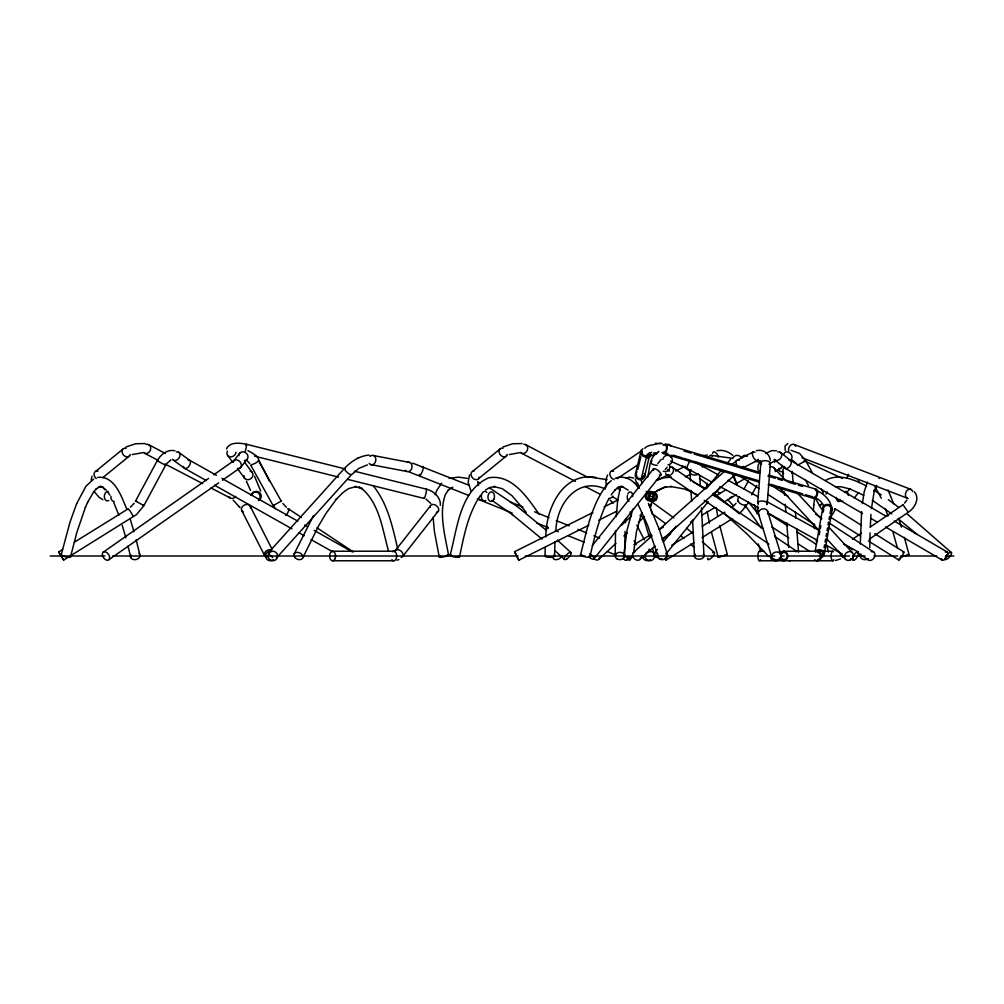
<?xml version="1.0" encoding="UTF-8"?>
<svg xmlns="http://www.w3.org/2000/svg" width="1004" height="1004" viewBox="0 0 1004 1004"><rect width="100%" height="100%" fill="white"/><g stroke="black" fill="none" stroke-linecap="round" stroke-linejoin="round"><path stroke-width="1.5" d="M514.6 551.723L518.855 560.257L514.55 551.736L592.912 512.517M615.151 555.664L615.552 530.589M624.676 553.417L625.053 531.392M715.049 496.039L715.074 492.374M860.302 543.992L861.608 511.563M869.765 547.582L870.066 532.911M545.034 556.141L545.197 547.293M554.534 555.852L554.999 541.645M870.28 526.937L870.97 514.399M813.416 510.81L813.755 504.836M625.417 522.682L625.63 518.817M62.574 549.514L58.634 552.012L63.666 560.069L136.481 514.613L143.923 505.602L165.585 465.266L164.756 464.35M63.691 560.044L58.709 551.949M132.641 516.257C134.498 517.8 128.424 507.823 128.449 509.455M658.273 556.881L654.884 557.233L652.562 548.523M900.061 557.308L909.16 554.773L901.178 556.467M616.192 516.608L617.761 499.804L620.497 486.94M757.719 502.979L760.856 462.631M767.244 503.657L770.382 463.321M871.434 508.626L874.459 489.852L873.944 491.408L876.781 485.434L874.798 486.789L875.927 486.501M623.697 555.639L627.023 530.212L632.771 509.166M633.499 553.505L636.41 531.919L641.719 512.429M545.862 536.864C545.687 509.091 562.566 471.679 595.899 477.452M862.348 503.657L864.231 491.609L867.469 482.108M748.043 501.573C748.331 510.107 732.305 501.41 739.659 496.993M813.704 505.238L814.495 499.327M440.342 505.351C440.982 497.344 433.602 490.956 426.361 489.161L354.362 471.202M555.902 531.48C556.028 505.112 576.61 476.172 605.475 488.998M91.1 480.063L92.067 476.16M815.198 551.033L822.866 507.296M819.264 534.705L819.804 531.693M820.331 528.681L820.858 525.657M823.242 512.09L823.769 509.078M823.594 550.468L823.092 553.304A13.428 5.284 62.8 0 1 820.569 556.003A3.577 3.225 90 0 1 817.632 559.567M824.083 547.644L824.585 544.821M825.075 541.997L825.577 539.161M826.066 536.337L826.568 533.513M827.07 530.677L827.56 527.853M828.062 525.029L828.551 522.193M829.053 519.369L829.542 516.545M830.044 513.722L830.534 510.885M824.234 554.672L832.178 509.43M797.452 465.291L805.735 460.685L799.573 453.469L791.127 450.319M705.862 488.785L707.356 483.25M450.118 555.187C457.309 528.669 459.87 490.479 488.622 477.829C512.216 473.7 527.564 498.022 539.374 514.55M459.518 556.806C464.011 535.647 468.09 513.333 480.615 495.198M647.48 477.44C650.115 469.157 648.735 456.92 658.009 452.427M580.488 554.999C586.825 530.777 591.406 504.435 607.282 484.292M589.812 557.007C594.581 537.077 599.3 516.771 608.913 498.524M640.828 456.782L637.753 469.621M641.506 453.959L642.171 451.135M635.607 473.499L641.079 450.671M644.367 477.239L649.839 454.41M61.206 554.836L70.016 522.118L76.668 503.581M70.431 557.17L76.856 532.409L85.44 507.233M650.366 508.011L651.295 504.686M435.171 494.721L436.916 490.128L441.66 483.225M226.452 448.926C229.715 441.597 239.994 442.927 246.356 444.245L345.351 468.956M469.558 474.905L468.115 482.309L471.114 491.395M670.546 457.36L671.488 455.201M76.593 503.744L85.967 486.237L93.661 479.033M85.365 507.409L87.637 502.251M293.946 554.346L313.336 515.855M302.882 557.659L318.519 526.008L326.024 513.37L336.578 498.95L336.076 499.54L342.753 492.726L348.388 488.71L356.357 486.501L354.901 486.526L362.457 488.76L358.88 486.927L360.059 487.53M607.596 474.905L605.851 480.063L606.341 486.94M87.524 502.502L93.598 491.985L96.622 488.546L96.108 489.048L100.023 486.451L98.593 487.078L101.442 486.526L99.823 486.501L102.948 487.279L102.182 486.814L106.298 490.115M849.949 488.634L848.054 491.006M858.621 492.562L854.241 498.047M143.095 504.686L143.923 505.602L135.527 501.071L157.226 460.685C160.59 454.586 167.555 449.064 174.872 450.733M744.052 488.923L748.457 480.853M751.707 494.846L756.84 485.434M827.246 491.922L826.003 494.119M694.04 542.624L666.091 560.069L665.376 557.873M719.818 556.668L718.186 557.32L727.373 554.685L719.73 525.569M906.901 500.005L904.504 503.129M654.884 557.17L657.105 556.116M909.097 554.911L904.366 537.341M611.122 494.884L615.389 489.55L614.95 490.015L619.154 486.927L617.837 487.53L622.078 486.526L628.153 490.115M233.744 460.861L239.843 453.093M240.822 467.287L247.084 459.305M394.873 551.121L430.415 505.89M402.955 556.078L438.51 510.848M592.234 545.712L653.453 468.881M593.879 558.977L660.933 474.829M654.432 553.028L657.394 549.364M663.305 542.047L676.119 526.196M706.665 488.383L721.449 470.098M665.84 554.095L708.222 501.661M713.154 495.562L720.056 487.028M134.134 503.305L130.432 507.246M135.527 501.071L137.184 501.46M165.585 465.266L157.201 460.786L158.218 460.874M736.02 503.305L732.318 507.246M657.771 463.547L661.347 459.33M665.175 469.583L667.083 467.299M726.846 463.547L730.586 459.33M166.639 463.622L170.868 460.07L170.103 460.459M269.7 554.748L268.369 552.777L344.234 468.617C350.76 461.664 359.419 455.753 369.183 455.088M276.351 558.073L351.099 475.08L358.892 468.366L367.414 464.865M608.173 483.363L611.26 480.627M606.868 484.731L608.612 482.899M739.346 513.722L743.751 508.915L745.495 505.188M621.25 525.494L631.39 516.018M599.037 559.153L615.941 543.365M623.835 535.998L627.224 532.835M638.494 522.318L644.129 517.06M633.411 552.476L652.148 535.785M659.176 529.522L724.762 471.089M731.778 464.827L736.472 460.648M639.862 559.517L655.047 546M662.05 539.75L735.618 474.202M122.714 449.265L95.794 471.265M499.703 449.265L472.784 471.265M102.759 477.691L129.591 455.816M478.594 478.644L506.581 455.816M251.427 464.839C259.597 461.827 263.5 458.728 247.913 450.62M250.787 465.228L273.126 505.602L281.396 501.021L280.731 501.31M485.522 490.015L489.613 487.53L495.11 486.526L493.717 486.501L502.364 488.71L512.027 495.725L526.247 512.316M102.872 552.451L208.619 478.381M213.714 474.804L234.095 460.522M109.122 559.554L218.671 482.886M222.486 480.213L240.32 467.738M852.572 539.261L861.369 533.162M870.179 527.075L903.06 504.723M869.276 539.236L908.243 512.266C914.657 508.237 920.204 498.511 914.406 491.797M281.245 501.121L258.618 460.874M611.185 471.265L641.481 450.884M617.259 478.644L637.866 464.789M647.567 458.263L649.99 456.632M804.593 461.602L805.735 460.685L812.361 472.784M671.689 545.323L692.948 532.045M702.248 526.234L724.825 512.128M702.009 537.642L732.556 518.553M74.396 542.185L128.236 508.815M273.527 505.301L275.134 508.764M765.65 453.469L771.674 450.62L776.556 450.733M821.611 504.058L819.452 505.564L821.536 508.915M633.988 544.632L651.358 534.279M659.364 529.51L663.38 527.125M716.818 495.273L726.168 489.701M735.518 484.129L744.88 478.557M768.926 464.237L775.603 460.259A4.832 3.137 55.4 0 0 774.573 462.355M626.421 560.207L631.78 557.007M662.602 538.646L670.647 533.852M690.752 521.879L693.438 520.285M701.482 515.491L714.886 507.509M724.26 501.925L736.321 494.734M775.201 471.579L780.56 468.391M657.181 490.492L663.757 487.53L671.4 486.526L670.572 486.501L684.402 488.998L693.588 492.813M625.969 478.23L629.056 477.138L633.75 478.055M357.637 458.389L358.34 458M737.463 501.021L738.555 501.322M741.994 468.353L757.819 460.208M737.375 460.02L752.837 452.189M604.107 506.907L618.113 499.892M657.306 480.263L668.501 474.654M675.504 471.14L685.293 466.232M518.867 560.207L588.833 525.18M598.635 520.285L616.82 511.174M654.608 492.274L665.803 486.664M685.393 476.862L689.585 474.766M825.564 480.414C838.641 472.846 854.492 479.786 866.577 486.087M452.779 487.216L448.198 490.128L448.675 489.688L445.588 494.119C438.698 511.902 444.672 534.705 448.575 554.923M125.939 447.006L135.64 443.743L145.078 443.555M502.941 447.006L512.63 443.743L522.067 443.555M787.839 443.454L784.99 446.102L785.228 450.482M820.745 505.175L819.452 505.564L815.763 498.875M651.847 455.565L656.704 453.745M615.201 478.419C621.965 475.193 629.985 478.28 634.892 483.413M840.511 558.902L835.378 560.558M259.007 460.685L269.549 481.28M656.428 480.075L663.38 477.829L671.438 477.138M132.264 454.561L142.317 452.754M509.266 454.561L519.306 452.754M396.969 560.219L398.927 559.579M720.194 556.542L722.754 555.764M449.114 478.456L458.188 477.126L467.349 478.368M724.411 555.3L727.373 554.685M655.311 444.283L657.633 443.743M702.599 455.678L707.318 455.088M756.376 450.733C762.877 448.75 769.83 453.72 770.319 460.434M658.724 443.592L660.896 443.291M653.265 453.143L655.788 452.804M97.564 477.427C114.682 475.294 121.384 496.603 126.705 508.877M716.994 450.733C722.629 449.478 728.578 451.499 732.744 455.377M268.369 552.777L269.511 553.304M835.516 486.739L841.339 486.802L850.037 489.023L863.729 495.323M838.716 501.423L842.82 501.134M655.148 443.291L662.314 443.555M332.6 551.221L393.731 551.221M759.501 551.221L764.082 551.221M783.547 551.221L817.331 551.221M823.606 551.221L832.768 551.221M50.2 556.003L104.855 556.003M112.548 556.003L517.989 556.003M525.255 556.003L585.269 556.003M590.139 556.003L774.749 556.003M780.974 556.003L784.099 556.003M787.287 556.003L820.569 556.003A3.577 3.225 -90 0 0 817.632 552.426M823.016 556.003L849.547 556.003M852.672 556.003L865.046 556.003M874.007 556.003L897.752 556.003M900.864 556.003L936.669 556.003M946.019 556.003L953.8 556.003M332.6 560.772L393.731 560.772M759.501 560.772L832.768 560.772M590.026 477.126L607.182 479.674M711.033 455.327L732.242 458.263M754.958 461.401L761.007 462.242M651.157 493.566L648.22 493.014A8.371 2.309 65.9 0 1 646.225 491.42M652.751 496.691L649.814 496.139A11.935 3.288 65.9 0 1 649.211 495.913M651.395 499.252L654.332 499.816M373.626 455.578L409.808 462.48M370.551 464.551L406.733 471.453M254.564 456.142L338.561 477.101M347.56 479.347L424.064 498.436M412.644 463.133L469.47 485.459M409.431 472.068L468.642 495.411M665.464 444.245L759.84 472.432M768.675 475.068L815.863 489.161M684.013 451.022L691.241 453.18M694.128 454.046L701.47 456.23M702.813 456.632L759.212 473.474M767.897 476.072L775.326 478.293M778.012 479.096L782.354 480.389M788.14 482.121L795.469 484.304M798.268 485.145L802.598 486.438M663.707 452.365L667.735 453.57M673.107 455.163L682.507 457.975M683.849 458.376L691.907 460.786M693.249 461.187L738.906 474.817M740.249 475.218L759.149 480.866M771.135 484.443L776.506 486.049M777.849 486.451L802.547 493.817M805.434 494.683L812.763 496.88M663.456 453.519L759.3 482.146M768.148 484.781L813.867 498.436M794.239 444.534L911.08 489.45M801.995 457.724L907.152 498.147M760.53 460.987L759.438 460.685L761.484 462.229M509.957 501.849L522.971 507.12M534.542 511.802L549 517.662M556.229 520.587L569.243 525.858M577.915 529.372L586.6 532.886M593.828 535.81L599.614 538.144M477.327 498.925L512.027 512.969M536.613 522.921L548.171 527.602M555.413 530.539L558.299 531.706M568.427 535.797L584.328 542.235M607.458 551.61L616.142 555.124M670.546 461.175L687.15 468.454L711.874 482.108M693.061 482.058L704.996 488.044M804.141 460.685L842.419 478.444M477.829 482.008L480.226 483.137M617.435 499.703L613.218 497.181M666.016 560.044L664.849 558.864M567.122 466.709L587.98 477.402M521.352 453.155L575.455 481.405M585.169 486.476L600.417 494.445M144.363 453.155L158.23 460.397M165.171 464.024L202.62 483.589M210.94 487.931L230.368 498.072M525.619 444.609L569.895 468.128M148.617 444.609L165.233 453.431M878.801 478.055L879.529 478.456M344.836 468.881C342.916 469.031 351.049 476.398 350.898 474.327M694.994 493.466L697.742 494.959M477.841 498.611L479.824 499.703M102.835 499.703L98.932 497.181L94.112 491.395M695.27 462.166L718.513 474.98M728.088 480.251L758.171 496.829M766.378 501.347L819.716 530.739M844.326 544.293L858.006 551.836A4.782 1.845 -61.1 0 1 855.872 558.914A4.782 1.845 -61.1 0 1 853.136 557.258A4.782 1.845 -61.1 0 1 858.006 551.836M720.119 486.651L758.572 507.873M768.185 513.182L817.632 540.466M825.865 545.009L842.356 554.108M850.589 558.651L853.337 560.169M426.035 499.113L430.791 503.443M189.317 460.045L216.45 475.344M221.884 478.393L297.874 521.214M304.651 525.042L307.375 526.56M314.152 530.388L352.153 551.798M184.673 468.391L206.41 480.627M214.555 485.221L291.963 528.832M298.753 532.66L304.187 535.722M310.976 539.55L332.7 551.786M886.13 516.282L790.311 460.259L780.058 452.126M894.225 521.013L946.86 551.798M785.354 468.391L862.511 513.508M870.631 518.252L877.408 522.206M885.528 526.962L942.379 560.207M874.12 490.379L881.186 494.834M489.688 487.982L517.662 506.832L546.54 530.488M792.244 460.07L796.31 463.622M835.14 508.815L861.583 525.406M874.798 533.701L903.876 551.962M830.057 516.897L860.453 535.985M868.385 540.955L898.793 560.044M767.985 513.169L787.651 525.87M796.825 531.781L816.49 544.482M771.787 526.912L788.83 537.918M798.004 543.842L809.801 551.447M872.351 500.343L891.828 513.885M491.935 500.343L512.592 514.763L511.99 514.299L542.072 539.11M743.838 467.299L746.436 468.993M769.842 484.279L788.052 496.164M815.374 513.985L821.874 518.227M828.375 522.469L873.894 552.175M739.421 475.783L758.936 488.521M768.035 494.457L814.859 525.017M843.473 543.691L852.584 549.627M857.78 553.028L868.184 559.818M288.412 508.815L301.401 517.437M316.988 527.79L353.345 551.962M672.366 467.299L704.745 489.174M712.514 494.432L763.027 528.556M774.686 536.425L796.712 551.309M666.643 474.942L697.73 495.938M704.206 500.318L768.964 544.068M779.33 551.071L781.915 552.815M717.76 496.34L739.195 513.546M361.377 488.208C379.474 503.054 382.474 529.346 388.535 551.259M713.154 493.19L718.174 496.629M651.245 501.511L673.885 517.938M620.221 490.441L617.247 487.731M888.314 499.703L898.693 507.284M178.474 452.126L189.643 460.259M653.529 514.663L665.589 523.611M173.541 460.271L184.472 468.253M682.343 465.731L689.673 471.127M699.437 478.306L709.2 485.497M716.517 490.881L720.182 493.579M898.116 518.742L917.066 534.366M775.188 460.271L785.153 468.253M723.344 512.63L747.478 534.379L768.16 555.865M906.8 513.609L951.541 552.727M272.699 557.521L270.553 555.614M686.736 528.28L692.421 533.074M680.612 535.609L683.975 538.445M902.847 504.497L908.256 512.291L907.88 511.651M702.398 541.733L714.321 552.476M690.639 544.13L693.902 546.992M557.346 540.077L571.113 552.727M610.106 500.042L613.281 503.167M233.116 500.042L239.918 507.535L239.479 506.92M554.848 550.531L564.286 559.278M104.755 489.688L102.22 486.651M286.341 507.246L282.852 503.456M247.423 460.962L249.783 463.622M727.486 499.352L733.008 505.338M637.013 485.61L639.272 488.333M634.29 482.798L637.603 486.225M773.795 467.6L786.521 481.368M797.113 492.838L821.498 519.219M828.915 527.251L852.233 552.476M779.016 487.254L819.289 530.84M826.719 538.872L845.795 559.517M748.72 502.364L758.233 514.048M373.199 485.836C387.87 503.669 392.577 527.251 397.822 549.15M875.576 487.68L881.274 498.172M244.599 462.229L252.242 472.507M227.619 455.402L232.715 462.254M237.797 469.094L244.587 478.23M774.473 535.684L776.243 538.157M745.131 505.313L761.082 527.941M107.842 492.123L109.875 495.123M838.189 550.832L842.896 557.534L842.356 556.655M546.54 526.083L548.033 528.581M821.197 488.923L823.405 492.951M805.459 480.05L808.396 485.434M637.804 503.657L647.605 525.356L658.448 557.659M254.552 476.298L260.714 491.056M246.457 481.292L250.511 490.416M630.073 511.877L631.428 514.537M636.837 525.18L644.279 539.813M649.011 549.125L650.354 551.786A4.782 3.677 -26.9 0 0 649.199 550.317M634.101 540.779L636.134 544.77M250.372 506.556L272.009 549.125M241.562 510.183L264.554 555.413M648.496 503.481L659.214 529.221L667.396 554.346M888.038 490.065L893.736 503.744M732.907 475.733L736.534 483.802M113.69 502.389L118.848 515.19M638.268 485.246L638.971 487.04M637.891 487.505L635.344 479.272M478.607 485.497L477.64 481.87M858.194 480.125L859.098 482.56M754.217 504.585L757.38 513.446M733.46 474.541L737.149 484.882M758.196 543.93L760.831 551.309M885.327 508.526L887.963 516.156M637.465 482.899L638.167 484.957M651.044 510.459L652.336 514.324M130.219 519.118L133.984 531.769M898.63 518.215L901.404 527.188M643.752 518.641L649.299 536.902M767.508 510.986L780.761 554.133M758.735 514.726L772.001 557.873M122.25 525.356L125.839 537.818M893.045 532.409L897.601 548.523M718.211 557.295L711.472 532.12M136.142 539.763L139.732 554.346M127.997 546.063L130.834 557.659M827.12 546.352L828.363 552.074M439.263 557.069L434.456 531.731L433.101 517.399M709.439 523.172L707.155 511.463M816.076 539.424L816.641 542.373M717.722 516.32L716.216 507.56M813.98 524.013L814.52 528.644M757.932 511.187L757.581 505.991M792.319 471.955L793.16 482.761M795.432 512.078L795.921 518.252M796.749 529.058L798.556 552.2M782.756 471.83L783.245 478.067M784.312 491.885L784.576 495.21M785.279 504.234L785.906 512.354M786.709 522.758L788.629 547.444M699.738 475.043L700.315 485.949M701.457 507.76L703.992 556.065M690.049 471.78L690.539 481.129M691.028 490.479L691.605 501.385M692.584 520.085L694.467 555.927M712.639 552.727A4.782 1.569 -47.4 0 1 714.246 554.183A4.782 1.569 -47.4 0 1 709.878 559.09A4.782 1.569 -47.4 0 1 707.833 558.136M553.656 555.225A4.782 1.343 0.1 0 1 553.066 556.982A4.782 1.343 0.1 0 1 546.791 557.044A4.782 1.343 0.1 0 1 545.699 555.3M287.684 508.94A4.782 1.493 -56.4 0 1 288.663 510.622A4.782 1.493 -56.4 0 1 285.814 515.416M238.927 455.615A4.782 4.104 38.1 0 1 243.106 451.838A4.782 4.104 38.1 0 1 247.95 456.205A4.782 4.104 38.1 0 1 244.411 460.56M233.028 462.355A4.832 3.665 48.3 0 1 237.571 460.108A4.832 3.665 48.3 0 1 241.412 465.417A4.832 3.665 48.3 0 1 237.433 468.441M273.326 559.705A4.782 4.769 0 0 1 265.746 557.396A4.782 4.769 0 0 1 270.741 551.246M266.826 557.383A4.782 3.677 -26.9 0 1 265.031 552.351A4.782 3.677 -26.9 0 1 271.482 549.954M243.445 512.015A4.782 3.677 -26.9 0 1 241.813 507.522A4.782 3.677 -26.9 0 1 247.172 504.447A4.782 3.677 -26.9 0 1 250.511 507.961M235.664 496.415A4.782 4.091 -62.4 0 1 228.837 496.641M145.944 444.395A4.782 4.091 -62.4 0 1 150.475 449.905A4.782 4.091 -62.4 0 1 143.359 452.427M130.206 454.41A4.782 3.614 50.8 0 1 125.713 456.582A4.782 3.614 50.8 0 1 122.036 451.223A4.782 3.614 50.8 0 1 126.015 448.311M96.246 478.544A4.782 3.614 50.8 0 1 94.138 473.298A4.782 3.614 50.8 0 1 98.028 471.14M108.796 500.494A4.782 3.276 -85.1 0 1 104.378 496.955A4.782 3.276 -85.1 0 1 108.093 491.383M114.105 501.46A4.782 3.276 -85.1 0 1 110.942 496.365M139.041 553.43A4.782 3.602 -13.1 0 1 138.728 558.149A4.782 3.602 -13.1 0 1 132.691 559.291A4.782 3.602 -13.1 0 1 130.947 554.961M69.765 556.467A4.782 0.791 13.3 0 1 68.862 557.308A4.782 0.791 13.3 0 1 62.825 555.94A4.782 0.791 13.3 0 1 61.834 554.672M176.252 451.938A4.782 3.501 -53.8 0 1 179.377 457.385A4.782 3.501 -53.8 0 1 172.5 459.305M190.032 460.623A4.832 2.836 -57.7 0 1 189.191 465.919A4.832 2.836 -57.7 0 1 184.749 468.441M183.832 467.738A4.832 2.836 -57.7 0 1 183.418 466.371M187.836 459.92A4.832 2.836 -57.7 0 1 189.128 459.92M392.376 551.761A4.782 2.962 -90 0 1 396.153 553.242A4.782 2.962 -90 0 1 395.752 559.492A4.782 2.962 -90 0 1 391.861 559.705M394.672 551.798A4.782 3.301 38.2 0 1 401.236 551.246A4.782 3.301 38.2 0 1 401.136 557.458M430.201 507.296A4.782 3.301 38.2 0 1 433.59 504.485A4.782 3.301 38.2 0 1 438.51 508.451A4.782 3.301 38.2 0 1 436.338 512.266M426.035 489.45A4.782 0.665 -76 0 1 425.759 494.357A4.782 0.665 -76 0 1 423.889 497.62M245.679 445.224A4.782 0.665 -76 0 1 246.52 445.349A4.782 0.665 -76 0 1 245.265 451.097M235.965 452.264A4.782 4.091 -36.6 0 1 230.154 456.845A4.782 4.091 -36.6 0 1 227.419 451.085M250.121 471.14A4.782 4.091 -36.6 0 1 252.782 475.959A4.782 4.091 -36.6 0 1 247.586 479.711A4.782 4.091 -36.6 0 1 243.884 475.645M252.092 494.357A4.782 4.731 63.1 0 1 259.76 492.7A4.782 4.731 63.1 0 1 258.455 500.494M250.824 495.399A4.782 4.731 63.1 0 1 257.953 492.7A4.782 4.731 63.1 0 1 258.442 500.368M370.012 456.381A4.782 3.715 -79.2 0 1 375.145 456.958A4.782 3.715 -79.2 0 1 374.366 463.547A4.782 3.715 -79.2 0 1 369.171 463.384M407.549 462.417A4.782 3.715 -79.2 0 1 411.791 464.902A4.782 3.715 -79.2 0 1 410.121 470.851A4.782 3.715 -79.2 0 1 405.352 470.286M422.195 467.349A4.782 1.029 -68 0 1 423.261 468.416A4.782 1.029 -68 0 1 420.864 474.365A4.782 1.029 -68 0 1 419.333 474.465M631.805 556.781A4.782 1.029 -68 0 1 629.772 560.194A4.782 1.029 -68 0 1 628.993 559.341M650.316 559.705A4.782 4.769 0 0 1 642.547 555.576M649.061 551.56A4.782 4.769 0 0 1 649.5 551.761M643.828 557.383A4.782 3.677 -26.9 0 1 642.108 556.379M612.929 496.014A4.782 4.091 -62.4 0 1 608.863 498.436M523.737 444.257A4.782 4.091 -62.4 0 1 527.313 450.332A4.782 4.091 -62.4 0 1 520.348 452.427M507.196 454.41A4.782 3.614 50.8 0 1 502.703 456.582A4.782 3.614 50.8 0 1 499.026 451.223A4.782 3.614 50.8 0 1 503.004 448.311M479.209 477.239A4.782 3.614 50.8 0 1 474.992 479.51A4.782 3.614 50.8 0 1 471.052 474.628A4.782 3.614 50.8 0 1 474.189 471.014M485.785 500.494A4.782 3.276 -85.1 0 1 481.769 498.724A4.782 3.276 -85.1 0 1 482.61 492.575A4.782 3.276 -85.1 0 1 486.89 492.449M561.7 555.99A4.782 3.338 -26.7 0 1 556.53 559.655A4.782 3.338 -26.7 0 1 552.853 556.731M458.439 555.99A4.782 1.029 10.7 0 1 458.05 557.333A4.782 1.029 10.7 0 1 451.624 556.191A4.782 1.029 10.7 0 1 451.172 554.685M447.232 554.672A4.782 0.816 -13.1 0 1 447.307 555.814A4.782 0.816 -13.1 0 1 440.844 557.32A4.782 0.816 -13.1 0 1 440.329 556.279M756.928 513.621A4.782 1.18 -57.2 0 1 758.622 510.986M712.639 453.406A4.782 2.272 62.8 0 1 715.237 452.277A4.782 2.272 62.8 0 1 718.4 457.196M702.285 465.956A4.832 1.406 63.1 0 1 702.549 467.199M945.241 557.032A4.782 1.694 -46.8 0 1 950.976 552.338A4.782 1.694 -46.8 0 1 949.031 557.496A4.782 1.694 -46.8 0 1 944.639 558.626M868.259 558.651A4.782 3.677 0.1 0 1 861.921 558.839A4.782 3.677 0.1 0 1 860.93 554.02M833.797 559.705A4.782 1.631 -90 0 1 831.651 559.492A4.782 1.631 -90 0 1 831.437 553.242A4.782 1.631 -90 0 1 833.508 551.761M760.53 559.705A4.782 1.631 -90 0 1 758.396 559.492A4.782 1.631 -90 0 1 758.171 553.242A4.782 1.631 -90 0 1 760.254 551.761M908.131 498.423A4.782 3.552 -69 0 1 906.436 491.295A4.782 3.552 -69 0 1 912.686 491.583M788.705 451.097A4.782 3.552 -69 0 1 790.989 444.935A4.782 3.552 -69 0 1 795.708 446.265M848.556 474.29A4.782 0.904 -65.1 0 1 846.523 478.343M844.929 492.462A4.782 1.995 86.1 0 1 846.887 491.696A4.782 1.995 86.1 0 1 848.342 495.512M839.997 499.327A4.782 1.995 86.1 0 1 838.039 501.36A4.782 1.995 86.1 0 1 836.269 497.482M698.407 473.875A4.782 3.225 -3 0 1 691.668 474.365A4.782 3.225 -3 0 1 691.229 469.822M703.289 554.195A4.782 3.225 -3 0 1 702.235 558.412A4.782 3.225 -3 0 1 695.948 558.437A4.782 3.225 -3 0 1 695.345 554.221M708.284 458.263A4.782 2.422 -82.1 0 1 712.275 456.381M669.505 471.114A23.883 2.962 25.7 0 1 667.534 469.709M653.667 470.336A4.782 1.606 38.5 0 1 655.374 468.906A4.782 1.606 38.5 0 1 660.469 472.972A4.782 1.606 38.5 0 1 659.465 474.955M589.687 553.744A4.782 1.606 38.5 0 1 593.954 558.839A4.782 1.606 38.5 0 1 588.482 556.693M662.866 459.455A4.782 4.744 19.2 0 1 667.848 455.327A4.782 4.744 19.2 0 1 672.366 460.008A4.782 4.744 19.2 0 1 667.999 464.789M669.605 465.166A4.782 4.744 19.2 0 1 663.242 471.278M669.53 466.81A4.782 3.614 -56 0 1 673.496 469.596A4.782 3.614 -56 0 1 670.283 475.118A4.782 3.614 -56 0 1 665.665 473.474M795.595 551.598A4.782 3.614 -56 0 1 797.113 551.698M759.463 515.717A4.782 3.991 -17.1 0 1 759.576 510.509A4.782 3.991 -17.1 0 1 765.575 509.191A4.782 3.991 -17.1 0 1 767.508 513.96M758.434 504.284A4.782 2.297 4.4 0 1 759.313 501.41A4.782 2.297 4.4 0 1 765.45 501.699A4.782 2.297 4.4 0 1 766.654 504.673M761.559 463.948A4.782 2.297 4.4 0 1 762.576 461.024A4.782 2.297 4.4 0 1 768.826 461.476A4.782 2.297 4.4 0 1 769.541 464.513M758.221 459.28A4.782 2.246 63 0 1 755.071 459.606A4.782 2.246 63 0 1 752.372 453.808A4.782 2.246 63 0 1 754.983 452.315M737.576 466.371A4.832 2.987 56.6 0 1 736.183 461.363A4.832 2.987 56.6 0 1 739.433 460.121M743.311 466.358A4.832 2.987 56.6 0 1 742.458 468.128M640.728 557.822A4.782 3.552 48.3 0 1 634.126 558.513A4.782 3.552 48.3 0 1 634.967 551.761M644.568 516.633A4.782 3.05 47 0 1 639.975 515.428M599.438 557.873A4.782 3.05 47 0 1 593.766 558.563M651.119 503.18A4.782 2.133 11.9 0 1 649.023 505.602M657.168 465.291A4.782 2.133 11.9 0 1 651.42 463.534A4.782 2.133 11.9 0 1 652.048 460.874M687 468.215A4.832 0.966 -63.8 0 1 687.966 464.764A4.832 0.966 -63.8 0 1 690.25 460.736M662 558.701A4.782 1.531 38.9 0 1 658.097 557.86A4.782 1.531 38.9 0 1 654.332 553.417A4.782 1.531 38.9 0 1 657.984 553.982M732.694 458.527A4.782 4.744 7.6 0 1 741.642 458.263M743.575 467.111A4.782 3.539 -56.9 0 1 744.642 468.404M740.488 475.519A4.782 3.539 -56.9 0 1 738.994 475.419M871.133 551.698A4.782 3.539 -56.9 0 1 874.973 554.333A4.782 3.539 -56.9 0 1 872.024 559.856A4.782 3.539 -56.9 0 1 867.381 558.713M774.498 559.09A4.782 2.41 -42.2 0 1 770.884 557.747M633.035 556.693A4.782 1.293 4.6 0 1 626.044 556.931A4.782 1.293 4.6 0 1 625.09 554.836M834.198 509.455A4.782 0.728 -57.9 0 1 833.696 512.442A4.782 0.728 -57.9 0 1 829.994 516.633M902.935 552.602A4.782 0.728 -57.9 0 1 903.5 553.543A4.782 0.728 -57.9 0 1 900.036 559.052A4.782 0.728 -57.9 0 1 898.982 558.877M783.71 454.448A4.782 3.727 50 0 1 790.437 453.507A4.782 3.727 50 0 1 789.508 460.51M782.066 465.316A4.832 3.137 55.4 0 1 778.853 468.391M627.011 556.53A4.782 2.347 59.2 0 1 626.496 560.169A4.782 2.347 59.2 0 1 622.919 558.287M737.438 474.955A4.782 2.974 -19.6 0 1 733.698 474.365M741.366 458.263A4.782 3.639 -79.5 0 1 747.214 456.381M782.631 471.453A4.782 3.639 -79.5 0 1 778.426 469.332M792.244 471.303A4.782 4.443 -4.4 0 1 791.742 473.072M783.584 473.725A4.782 4.443 -4.4 0 1 785.09 467.299M777.736 451.938A4.782 3.665 -51.3 0 1 781.187 457.385A4.782 3.665 -51.3 0 1 774.071 459.305M945.253 552.1A4.782 2.246 -59.7 0 1 947.688 553.907A4.782 2.246 -59.7 0 1 944.538 559.529A4.782 2.246 -59.7 0 1 941.539 558.726M788.655 459.87A4.832 3.05 -56.2 0 1 791.227 463.082A4.832 3.05 -56.2 0 1 787.5 468.203A4.832 3.05 -56.2 0 1 783.923 466.371M778.79 559.705A4.782 4.694 -90 0 1 771.461 557.76M790.424 560.759A4.782 4.694 -90 0 1 789.583 560.759M770.608 557.258A4.782 3.426 -35.2 0 1 769.152 555.752M745.357 505.589A4.782 3.426 -35.2 0 1 745.821 507.61M731.878 496.415A4.782 4.367 -53.6 0 1 729.582 498.147M667.434 444.257A4.782 4.367 -53.6 0 1 671.375 446.429M651.307 454.41A4.782 3.213 56.1 0 1 649.099 456.883M614.084 479.598A4.782 3.213 56.1 0 1 609.855 474.126A4.782 3.213 56.1 0 1 613.544 471.265M627.876 493.93A4.782 2.723 -85.7 0 1 630.989 492.136A4.782 2.723 -85.7 0 1 632.708 496.541M628.981 501.285A4.782 2.723 -85.7 0 1 627.4 495.399M666.129 552.953A4.782 3.552 -16.6 0 1 666.832 557.509A4.782 3.552 -16.6 0 1 661.009 559.554A4.782 3.552 -16.6 0 1 658.386 555.664M588.771 556.241A4.782 0.853 12.7 0 1 588.193 557.32A4.782 0.853 12.7 0 1 581.718 555.839A4.782 0.853 12.7 0 1 581.881 554.66M816.666 551.748A3.577 2.924 10 0 1 821.322 551.133A3.577 2.924 10 0 1 822.853 554.948M814.809 497.52A9.325 4.869 40.1 0 1 823.757 506.229M815.624 490.328A14.52 7.58 40.1 0 1 831.023 508.049M824.121 507.284A3.577 2.924 9.9 0 1 828.764 505.677A3.577 2.924 9.9 0 1 830.797 509.718M665.564 445.475A3.577 1.958 -73.4 0 1 666.279 449.591A3.577 1.958 -73.4 0 1 663.355 452.289M651.546 452.327A10.617 4.393 -0.6 0 0 646.814 455.615L641.33 478.444A8.371 2.309 65.9 0 0 642.071 483.464M658.197 451.562A10.617 4.393 -0.6 0 1 658.9 451.587M648.584 454.235A3.577 3.238 13.5 0 1 642.045 451.449M643.539 475.808A3.577 3.238 13.5 0 1 639.31 478.531A3.577 3.238 13.5 0 1 636.574 474.277M651.132 492.813A3.577 3.376 -79.2 0 1 652.362 498.436A3.577 3.376 -79.2 0 1 646.89 497.997A3.577 3.376 -79.2 0 1 649.111 492.65M651.395 499.252A15.499 4.267 65.9 0 1 649.149 497.884M815.8 490.341A3.577 1.958 -73.4 0 1 816.867 493.868A3.577 1.958 -73.4 0 1 814.294 497.269M644.756 448.248A13.24 5.484 -0.6 0 1 654.181 444.584M662.966 444.872A13.24 5.484 -0.6 0 1 664.849 445.312M815.361 551.761A4.782 4.305 -90 0 1 820.858 553.242A4.782 4.305 -90 0 1 820.281 559.492A4.782 4.305 -90 0 1 814.62 559.705M779.719 553.806A4.782 4.305 -90 0 1 786.37 552.401A4.782 4.305 -90 0 1 786.032 559.893A4.782 4.305 -90 0 1 779.543 557.76M815.223 551.798A4.782 3.903 10 0 1 822.866 550.958A4.782 3.903 10 0 1 821.649 557.245M823.242 509.831A4.782 3.903 10 0 1 825.037 504.886A4.782 3.903 10 0 1 831.299 506.204A4.782 3.903 10 0 1 830.772 511.412M814.821 489.45A4.782 2.61 -73.4 0 1 817.658 491.471A4.782 2.61 -73.4 0 1 815.863 497.356A4.782 2.61 -73.4 0 1 812.412 497.331M664.121 444.722A4.782 2.61 -73.4 0 1 667.208 446.291A4.782 2.61 -73.4 0 1 665.539 452.34A4.782 2.61 -73.4 0 1 662 452.427M650.19 453.13A4.782 4.317 13.5 0 1 642.987 456.155A4.782 4.317 13.5 0 1 642.899 448.775M644.217 473.549A4.782 4.317 13.5 0 1 642.434 479.197A4.782 4.317 13.5 0 1 636.072 477.666A4.782 4.317 13.5 0 1 637.051 471.83M760.417 471.579A4.782 2.422 -82.1 0 1 757.92 466.822A4.782 2.422 -82.1 0 1 761.484 462.417M769.629 466.948A4.782 4.141 -42.7 0 1 775.063 470.412M622.078 486.526L620.51 486.501L622.794 486.789L621.978 486.501M102.471 555.425A4.782 2.999 55 0 0 108.67 559.956A4.782 2.999 55 0 0 106.851 552.614A4.782 2.999 55 0 0 102.471 555.425M270.465 560.132A4.782 4.769 0 0 0 277.631 556.003A4.782 4.769 0 0 0 270.465 551.861A4.782 4.769 0 0 0 270.465 560.132M294.85 557.521A4.782 3.414 24.1 0 0 302.681 558.136A4.782 3.414 24.1 0 0 297.711 552.351A4.782 3.414 24.1 0 0 294.85 557.521M335.022 558.751A4.782 2.962 -90 0 0 332.876 551.246A4.782 2.962 -90 0 0 329.914 558.011A4.782 2.962 -90 0 0 335.022 558.751M647.454 560.132A4.782 4.769 0 0 0 654.621 556.003A4.782 4.769 0 0 0 647.454 551.861A4.782 4.769 0 0 0 647.454 560.132M493.805 499.364A4.782 3.276 -85.1 0 0 491.646 491.935A4.782 3.276 -85.1 0 0 488.157 498.775A4.782 3.276 -85.1 0 0 493.805 499.364M566.971 558.864A4.782 1.694 -46.8 0 0 571.025 552.577A4.782 1.694 -46.8 0 0 565.114 556.555A4.782 1.694 -46.8 0 0 566.971 558.864M849.685 560.257A4.782 4.141 -42.7 0 0 852.534 552.765A4.782 4.141 -42.7 0 0 844.828 554.974A4.782 4.141 -42.7 0 0 849.685 560.257M774.812 559.943A4.782 3.991 -17.1 0 0 781.012 554.861A4.782 3.991 -17.1 0 0 773.318 553.191A4.782 3.991 -17.1 0 0 774.812 559.943M617.159 559.002A4.782 3.677 0.1 0 0 624.664 556.329A4.782 3.677 0.1 0 0 617.899 552.664A4.782 3.677 0.1 0 0 617.159 559.002M786.697 558.061A3.577 3.225 -90 0 0 784.35 552.426A3.577 3.225 -90 0 0 781.137 557.509A3.577 3.225 -90 0 0 786.697 558.061M655.047 499.264A3.577 3.376 -79.1 0 0 653.742 493.253A3.577 3.376 -79.1 0 0 649.437 497.57A3.577 3.376 -79.1 0 0 655.047 499.264M652.889 499.553A4.782 4.505 -79.2 0 0 651.144 491.546A4.782 4.505 -79.2 0 0 645.409 497.294A4.782 4.505 -79.2 0 0 652.889 499.553M655.825 500.117A4.782 4.505 -79.2 0 0 654.068 492.111A4.782 4.505 -79.2 0 0 648.346 497.858A4.782 4.505 -79.2 0 0 655.825 500.117"/></g></svg>
